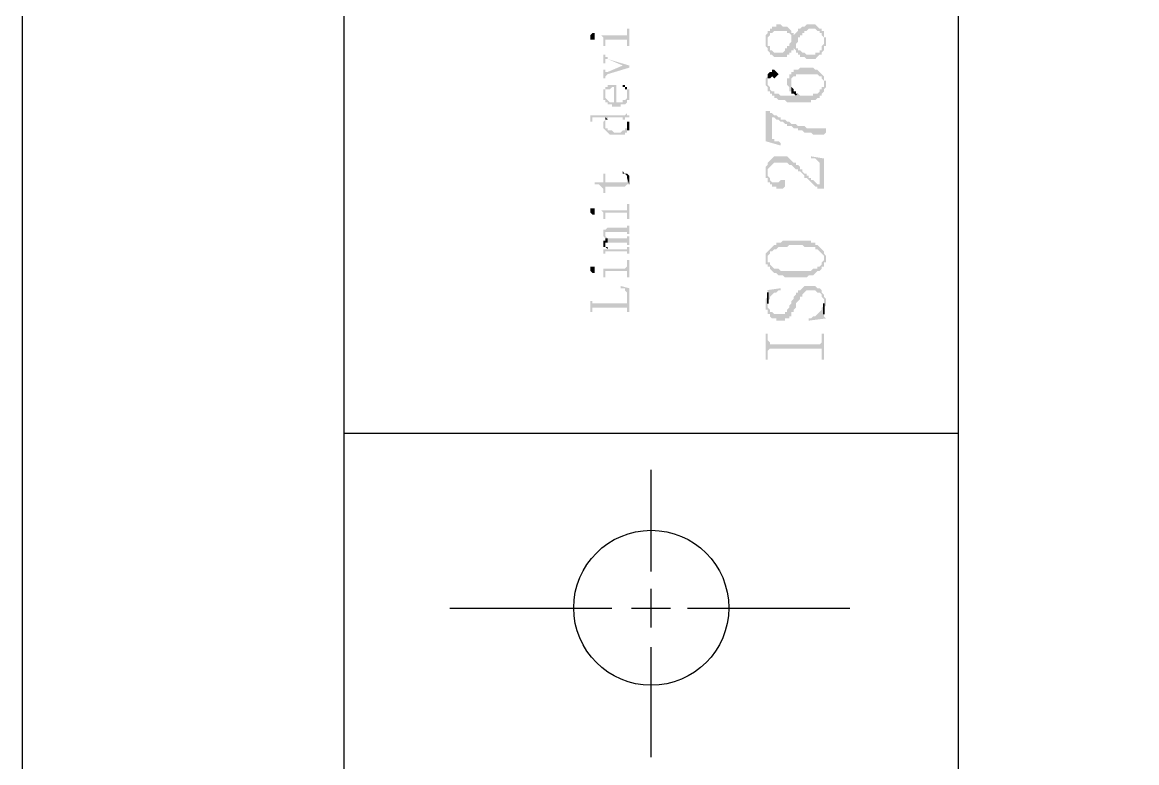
# Model space of a CAD drawing. Header units: millimetres. Extents: x 1336 to 2438, y 1230 to 1601.
# Drawn here: x 1577.69 to 1600.95, y 1489 to 1504.46 of the extents above; entities that cross this region are included whole.
import ezdxf

# ---------------------------------------------------------------- set-up
doc = ezdxf.new("R2010")
doc.units = ezdxf.units.MM

msp = doc.modelspace()

# ---------------------------------------------------------------- hatches: boundary and pattern name
at = {"transparency": 33554559}
for points in [[(1593.201, 1504.056), (1593.201, 1503.966), (1593.246, 1503.921), (1593.246, 1503.876), (1593.246, 1503.876), (1593.291, 1503.831), (1593.291, 1503.786), (1593.336, 1503.786), (1593.381, 1503.741), (1593.652, 1503.741), (1593.652, 1503.786), (1593.697, 1503.786), (1593.697, 1503.831), (1593.742, 1503.831), (1593.742, 1503.876), (1593.787, 1503.876), (1593.787, 1503.921), (1593.787, 1503.921), (1593.833, 1503.876), (1593.833, 1504.011), (1593.833, 1504.011), (1593.878, 1504.056), (1593.878, 1504.147), (1593.923, 1504.147), (1593.923, 1504.192), (1593.968, 1504.192), (1593.968, 1504.237), (1594.013, 1504.237), (1594.013, 1504.282), (1594.058, 1504.282), (1594.103, 1504.327), (1594.239, 1504.327), (1594.284, 1504.282), (1594.329, 1504.282), (1594.329, 1504.237), (1594.374, 1504.237), (1594.374, 1504.192), (1594.374, 1504.192), (1594.419, 1504.147), (1594.419, 1503.876), (1594.419, 1503.966), (1594.464, 1503.966), (1594.464, 1504.147), (1594.419, 1504.147), (1594.419, 1504.282), (1594.374, 1504.282), (1594.374, 1504.327), (1594.329, 1504.327), (1594.284, 1504.372), (1594.284, 1504.372), (1594.239, 1504.418), (1594.058, 1504.418), (1594.013, 1504.372), (1593.968, 1504.372), (1593.923, 1504.327), (1593.878, 1504.327), (1593.878, 1504.282), (1593.833, 1504.237), (1593.833, 1504.237), (1593.787, 1504.192), (1593.787, 1504.237), (1593.742, 1504.147), (1593.742, 1504.102), (1593.742, 1504.056), (1593.697, 1504.011), (1593.697, 1503.966), (1593.652, 1503.966), (1593.652, 1503.921), (1593.607, 1503.921), (1593.607, 1503.876), (1593.562, 1503.831), (1593.381, 1503.831), (1593.336, 1503.876), (1593.291, 1503.876), (1593.291, 1503.966), (1593.246, 1503.966), (1593.246, 1504.237), (1593.246, 1504.237), (1593.201, 1504.192), (1593.201, 1504.102)], [(1593.246, 1504.237), (1593.246, 1504.056), (1593.246, 1504.147), (1593.291, 1504.192), (1593.291, 1504.237), (1593.336, 1504.237), (1593.381, 1504.282), (1593.652, 1504.282), (1593.652, 1504.237), (1593.697, 1504.237), (1593.742, 1504.192), (1593.742, 1504.147), (1593.742, 1504.147), (1593.787, 1504.237), (1593.742, 1504.237), (1593.742, 1504.282), (1593.697, 1504.327), (1593.697, 1504.327), (1593.652, 1504.372), (1593.562, 1504.372), (1593.517, 1504.418), (1593.426, 1504.418), (1593.426, 1504.372), (1593.336, 1504.372), (1593.336, 1504.327), (1593.291, 1504.327), (1593.291, 1504.282), (1593.246, 1504.282)], [(1589.545, 1504.147), (1589.545, 1504.102), (1589.635, 1504.102), (1589.635, 1504.147), (1589.635, 1504.192), (1589.635, 1504.237), (1589.59, 1504.237), (1589.545, 1504.192), (1589.545, 1504.192)], [(1589.771, 1504.192), (1589.771, 1504.192), (1589.816, 1504.147), (1589.816, 1504.102), (1589.816, 1504.056), (1589.816, 1503.966), (1589.861, 1503.966), (1589.861, 1504.102), (1590.312, 1504.102), (1590.312, 1503.966), (1590.357, 1503.966), (1590.357, 1504.327), (1590.312, 1504.327), (1590.312, 1504.237), (1590.312, 1504.192), (1590.267, 1504.192)], [(1593.833, 1503.876), (1593.833, 1503.831), (1593.878, 1503.831), (1593.878, 1503.786), (1593.923, 1503.786), (1593.923, 1503.741), (1594.013, 1503.741), (1594.058, 1503.695), (1594.239, 1503.695), (1594.284, 1503.741), (1594.284, 1503.741), (1594.329, 1503.786), (1594.374, 1503.786), (1594.374, 1503.831), (1594.374, 1503.831), (1594.419, 1503.876), (1594.419, 1504.056), (1594.419, 1504.011), (1594.419, 1504.011), (1594.374, 1503.966), (1594.374, 1503.876), (1594.329, 1503.876), (1594.329, 1503.831), (1594.239, 1503.831), (1594.239, 1503.786), (1594.058, 1503.786), (1594.013, 1503.831), (1593.968, 1503.831), (1593.923, 1503.876), (1593.878, 1503.876), (1593.878, 1503.921), (1593.833, 1503.921), (1593.833, 1503.966)], [(1589.816, 1503.786), (1589.816, 1503.605), (1589.861, 1503.605), (1589.861, 1503.65), (1589.861, 1503.695), (1589.906, 1503.695), (1590.222, 1503.56), (1590.222, 1503.56), (1590.357, 1503.515), (1590.357, 1503.56), (1589.906, 1503.695), (1589.906, 1503.741), (1589.861, 1503.741), (1589.861, 1503.786), (1589.861, 1503.786)], [(1589.816, 1503.47), (1589.816, 1503.289), (1589.861, 1503.289), (1589.861, 1503.334), (1589.861, 1503.334), (1589.906, 1503.379), (1590.357, 1503.515), (1590.222, 1503.56), (1589.906, 1503.425), (1589.861, 1503.425), (1589.861, 1503.47), (1589.861, 1503.47)], [(1593.246, 1503.379), (1593.246, 1503.199), (1593.246, 1503.289), (1593.291, 1503.289), (1593.336, 1503.334), (1593.336, 1503.334), (1593.381, 1503.289), (1593.381, 1503.289), (1593.426, 1503.334), (1593.426, 1503.334), (1593.472, 1503.379), (1593.426, 1503.425), (1593.426, 1503.425), (1593.381, 1503.47), (1593.336, 1503.47), (1593.336, 1503.425), (1593.291, 1503.425)], [(1593.652, 1503.199), (1593.652, 1503.154), (1593.652, 1503.154), (1593.697, 1503.109), (1593.697, 1503.018), (1593.742, 1503.018), (1593.742, 1503.244), (1593.742, 1503.289), (1593.787, 1503.334), (1593.833, 1503.334), (1593.833, 1503.379), (1594.284, 1503.379), (1594.329, 1503.334), (1594.374, 1503.334), (1594.374, 1503.289), (1594.419, 1503.244), (1594.419, 1503.199), (1594.419, 1503.018), (1594.419, 1503.064), (1594.464, 1503.109), (1594.464, 1503.154), (1594.464, 1503.244), (1594.419, 1503.244), (1594.419, 1503.334), (1594.374, 1503.379), (1594.374, 1503.379), (1594.329, 1503.425), (1594.329, 1503.425), (1594.284, 1503.47), (1594.239, 1503.47), (1594.194, 1503.515), (1593.923, 1503.515), (1593.878, 1503.47), (1593.787, 1503.47), (1593.787, 1503.425), (1593.742, 1503.425), (1593.742, 1503.379), (1593.697, 1503.379), (1593.697, 1503.289), (1593.652, 1503.289), (1593.652, 1503.244)], [(1593.201, 1503.244), (1593.201, 1503.154), (1593.201, 1503.154), (1593.246, 1503.109), (1593.246, 1503.018), (1593.291, 1503.018), (1593.291, 1502.973), (1593.336, 1502.973), (1593.336, 1502.928), (1593.381, 1502.928), (1593.381, 1502.883), (1593.426, 1502.883), (1593.472, 1502.838), (1593.607, 1502.838), (1593.652, 1502.793), (1594.149, 1502.793), (1594.149, 1502.838), (1594.239, 1502.838), (1594.284, 1502.883), (1594.329, 1502.883), (1594.329, 1502.928), (1594.374, 1502.928), (1594.374, 1502.973), (1594.419, 1503.018), (1594.419, 1503.199), (1594.419, 1503.109), (1594.374, 1503.109), (1594.374, 1503.064), (1594.329, 1503.064), (1594.329, 1503.018), (1594.284, 1502.973), (1594.194, 1502.973), (1594.194, 1502.928), (1593.923, 1502.928), (1593.878, 1502.973), (1593.833, 1502.928), (1593.517, 1502.928), (1593.472, 1502.973), (1593.381, 1502.973), (1593.381, 1503.018), (1593.336, 1503.018), (1593.291, 1503.064), (1593.291, 1503.109), (1593.246, 1503.154), (1593.246, 1503.199), (1593.246, 1503.379), (1593.246, 1503.334), (1593.201, 1503.289), (1593.201, 1503.289)], [(1589.816, 1503.064), (1589.861, 1502.973), (1589.861, 1503.018), (1589.861, 1503.064), (1589.951, 1503.064), (1589.996, 1503.109), (1590.042, 1503.109), (1590.042, 1502.703), (1590.177, 1502.703), (1590.177, 1502.748), (1590.267, 1502.748), (1590.312, 1502.793), (1590.312, 1502.838), (1590.357, 1502.838), (1590.357, 1502.883), (1590.357, 1502.928), (1590.357, 1502.973), (1590.357, 1503.018), (1590.357, 1503.064), (1590.312, 1503.064), (1590.312, 1502.973), (1590.312, 1502.928), (1590.312, 1502.883), (1590.312, 1502.883), (1590.267, 1502.838), (1590.222, 1502.838), (1590.222, 1502.793), (1590.087, 1502.793), (1590.087, 1503.154), (1589.906, 1503.154), (1589.906, 1503.109), (1589.861, 1503.109), (1589.861, 1503.064), (1589.861, 1503.064)], [(1589.816, 1502.928), (1589.816, 1502.883), (1589.816, 1502.838), (1589.861, 1502.838), (1589.861, 1502.793), (1589.906, 1502.793), (1589.906, 1502.748), (1589.996, 1502.748), (1589.996, 1502.703), (1590.042, 1502.703), (1590.042, 1502.793), (1589.951, 1502.793), (1589.906, 1502.838), (1589.906, 1502.838), (1589.861, 1502.883), (1589.861, 1502.973), (1589.816, 1503.064), (1589.816, 1503.018), (1589.816, 1502.973)], [(1590.222, 1503.154), (1590.222, 1503.109), (1590.267, 1503.109), (1590.267, 1503.064), (1590.312, 1503.064), (1590.312, 1503.018), (1590.312, 1502.973), (1590.312, 1503.109), (1590.267, 1503.109), (1590.267, 1503.154)], [(1593.742, 1503.018), (1593.742, 1502.973), (1593.787, 1502.973), (1593.833, 1502.928), (1593.833, 1502.928), (1593.878, 1502.973), (1593.833, 1502.973), (1593.833, 1503.018), (1593.787, 1503.018), (1593.787, 1503.064), (1593.787, 1503.064), (1593.742, 1503.109), (1593.742, 1503.199)], [(1589.5, 1502.522), (1589.545, 1502.522), (1589.545, 1502.477), (1589.545, 1502.387), (1589.59, 1502.387), (1589.59, 1502.432), (1589.59, 1502.477), (1589.861, 1502.477), (1589.906, 1502.432), (1589.906, 1502.477), (1590.222, 1502.477), (1590.222, 1502.432), (1590.267, 1502.432), (1590.267, 1502.477), (1590.357, 1502.477), (1590.357, 1502.522), (1590.312, 1502.522), (1590.312, 1502.567), (1590.312, 1502.612), (1590.312, 1502.567), (1590.312, 1502.567), (1590.267, 1502.522), (1590.267, 1502.522)], [(1593.201, 1502.612), (1593.201, 1501.98), (1593.517, 1501.89), (1593.517, 1501.935), (1593.517, 1501.935), (1593.472, 1501.98), (1593.381, 1501.98), (1593.381, 1502.026), (1593.336, 1502.026), (1593.336, 1502.477), (1593.291, 1502.567), (1593.291, 1502.612)], [(1593.291, 1502.567), (1593.336, 1502.477), (1593.381, 1502.477), (1593.426, 1502.432), (1593.472, 1502.432), (1593.517, 1502.387), (1593.562, 1502.387), (1593.607, 1502.341), (1593.652, 1502.341), (1593.652, 1502.296), (1593.742, 1502.296), (1593.787, 1502.251), (1593.878, 1502.251), (1593.878, 1502.206), (1593.968, 1502.206), (1594.013, 1502.161), (1594.149, 1502.161), (1594.194, 1502.116), (1594.419, 1502.116), (1594.464, 1502.161), (1594.464, 1502.251), (1594.058, 1502.251), (1594.013, 1502.296), (1593.878, 1502.296), (1593.833, 1502.341), (1593.742, 1502.341), (1593.697, 1502.387), (1593.652, 1502.387), (1593.607, 1502.432), (1593.517, 1502.432), (1593.517, 1502.477), (1593.472, 1502.477), (1593.426, 1502.522), (1593.381, 1502.522), (1593.336, 1502.567)], [(1589.816, 1502.341), (1589.816, 1502.296), (1589.816, 1502.251), (1589.816, 1502.251), (1589.861, 1502.206), (1589.861, 1502.206), (1589.906, 1502.161), (1589.906, 1502.161), (1589.951, 1502.116), (1590.267, 1502.116), (1590.267, 1502.161), (1590.312, 1502.161), (1590.312, 1502.341), (1590.312, 1502.296), (1590.312, 1502.251), (1590.267, 1502.251), (1590.267, 1502.206), (1590.222, 1502.206), (1590.177, 1502.161), (1590.042, 1502.161), (1589.996, 1502.206), (1589.906, 1502.206), (1589.906, 1502.251), (1589.861, 1502.251), (1589.861, 1502.296), (1589.861, 1502.432), (1589.816, 1502.387)], [(1589.861, 1502.432), (1589.861, 1502.341), (1589.861, 1502.387), (1589.861, 1502.432), (1589.906, 1502.432), (1589.861, 1502.477)], [(1590.267, 1502.432), (1590.312, 1502.432), (1590.312, 1502.387), (1590.312, 1502.341), (1590.312, 1502.206), (1590.357, 1502.206), (1590.357, 1502.251), (1590.357, 1502.296), (1590.357, 1502.341), (1590.357, 1502.387), (1590.312, 1502.387), (1590.312, 1502.432), (1590.267, 1502.432), (1590.267, 1502.477)], [(1593.201, 1501.349), (1593.201, 1501.213), (1593.246, 1501.213), (1593.246, 1501.168), (1593.246, 1501.349), (1593.246, 1501.394), (1593.291, 1501.439), (1593.291, 1501.439), (1593.336, 1501.484), (1593.336, 1501.484), (1593.381, 1501.529), (1593.652, 1501.529), (1593.697, 1501.484), (1593.742, 1501.484), (1593.787, 1501.439), (1593.787, 1501.439), (1593.833, 1501.394), (1593.878, 1501.394), (1593.878, 1501.349), (1593.923, 1501.349), (1593.968, 1501.303), (1593.968, 1501.303), (1594.013, 1501.258), (1594.013, 1501.213), (1594.058, 1501.213), (1594.103, 1501.168), (1594.103, 1501.168), (1594.149, 1501.123), (1594.149, 1501.123), (1594.194, 1501.078), (1594.194, 1501.078), (1594.239, 1501.033), (1594.284, 1501.033), (1594.284, 1500.987), (1594.329, 1500.987), (1594.329, 1501.078), (1594.284, 1501.078), (1594.239, 1501.123), (1594.194, 1501.168), (1594.149, 1501.168), (1594.149, 1501.213), (1594.103, 1501.213), (1594.103, 1501.258), (1594.058, 1501.258), (1594.058, 1501.303), (1594.013, 1501.303), (1593.968, 1501.349), (1593.968, 1501.394), (1593.923, 1501.394), (1593.923, 1501.439), (1593.878, 1501.484), (1593.833, 1501.484), (1593.833, 1501.529), (1593.787, 1501.529), (1593.742, 1501.574), (1593.742, 1501.574), (1593.697, 1501.619), (1593.697, 1501.619), (1593.652, 1501.664), (1593.381, 1501.664), (1593.336, 1501.619), (1593.336, 1501.619), (1593.291, 1501.574), (1593.291, 1501.574), (1593.246, 1501.529), (1593.246, 1501.484), (1593.201, 1501.439), (1593.201, 1501.394), (1593.201, 1501.394)], [(1594.149, 1501.664), (1594.149, 1501.619), (1594.239, 1501.619), (1594.284, 1501.574), (1594.284, 1501.574), (1594.329, 1501.529), (1594.329, 1500.987), (1594.419, 1500.987), (1594.419, 1501.619)], [(1589.635, 1501.123), (1589.635, 1501.078), (1589.726, 1501.078), (1589.771, 1501.033), (1589.771, 1501.033), (1589.816, 1500.987), (1589.816, 1500.942), (1589.816, 1500.897), (1589.861, 1500.897), (1589.861, 1501.033), (1590.267, 1501.033), (1590.312, 1501.078), (1590.357, 1501.078), (1590.312, 1501.213), (1590.312, 1501.168), (1590.312, 1501.123), (1589.861, 1501.123), (1589.861, 1501.303), (1589.816, 1501.303), (1589.816, 1501.123)], [(1590.222, 1501.303), (1590.267, 1501.303), (1590.312, 1501.258), (1590.312, 1501.213), (1590.312, 1501.213), (1590.357, 1501.078), (1590.357, 1501.123), (1590.357, 1501.168), (1590.357, 1501.213), (1590.357, 1501.258), (1590.357, 1501.258), (1590.312, 1501.303), (1590.267, 1501.303), (1590.222, 1501.349), (1590.222, 1501.349)], [(1593.246, 1501.168), (1593.246, 1501.123), (1593.291, 1501.123), (1593.291, 1501.078), (1593.336, 1501.078), (1593.336, 1501.033), (1593.426, 1501.033), (1593.426, 1500.987), (1593.562, 1500.987), (1593.607, 1501.033), (1593.607, 1501.123), (1593.607, 1501.168), (1593.517, 1501.168), (1593.472, 1501.123), (1593.336, 1501.123), (1593.291, 1501.168), (1593.291, 1501.213), (1593.246, 1501.258), (1593.246, 1501.303)], [(1589.771, 1500.536), (1589.771, 1500.536), (1589.816, 1500.491), (1589.816, 1500.446), (1589.816, 1500.401), (1589.816, 1500.356), (1589.861, 1500.356), (1589.861, 1500.446), (1589.861, 1500.491), (1590.312, 1500.491), (1590.312, 1500.446), (1590.312, 1500.356), (1590.357, 1500.356), (1590.357, 1500.672), (1590.312, 1500.672), (1590.312, 1500.581), (1590.312, 1500.536), (1590.267, 1500.536)], [(1589.545, 1500.536), (1589.545, 1500.491), (1589.545, 1500.491), (1589.59, 1500.446), (1589.635, 1500.446), (1589.635, 1500.491), (1589.635, 1500.536), (1589.635, 1500.581), (1589.545, 1500.581)], [(1589.861, 1500.13), (1589.861, 1500.04), (1589.861, 1500.085), (1590.312, 1500.085), (1590.312, 1500.04), (1590.357, 1500.04), (1590.357, 1500.22), (1590.312, 1500.22), (1590.312, 1500.175), (1589.906, 1500.175)], [(1589.816, 1500.04), (1589.816, 1499.995), (1589.816, 1499.995), (1589.861, 1499.949), (1589.906, 1499.949), (1589.906, 1499.859), (1590.312, 1499.859), (1590.312, 1499.814), (1590.357, 1499.814), (1590.357, 1499.995), (1590.312, 1499.995), (1590.312, 1499.949), (1589.906, 1499.949), (1589.861, 1499.995), (1589.861, 1500.04), (1589.861, 1500.13), (1589.816, 1500.13), (1589.816, 1500.085)], [(1589.816, 1499.859), (1589.816, 1499.814), (1589.816, 1499.769), (1589.861, 1499.769), (1589.861, 1499.859), (1589.906, 1499.859), (1589.906, 1499.949), (1589.861, 1499.949), (1589.861, 1499.904), (1589.816, 1499.904)], [(1589.816, 1499.724), (1589.816, 1499.679), (1589.816, 1499.634), (1589.861, 1499.634), (1589.861, 1499.679), (1590.312, 1499.679), (1590.312, 1499.634), (1590.357, 1499.634), (1590.357, 1499.769), (1590.312, 1499.769), (1590.312, 1499.724), (1589.906, 1499.724), (1589.906, 1499.769), (1589.906, 1499.724)], [(1589.861, 1499.769), (1589.861, 1499.769), (1589.906, 1499.724), (1589.906, 1499.769), (1589.861, 1499.769), (1589.861, 1499.814), (1589.861, 1499.814)], [(1593.246, 1499.679), (1593.246, 1499.543), (1593.246, 1499.588), (1593.246, 1499.588), (1593.291, 1499.634), (1593.291, 1499.679), (1593.336, 1499.679), (1593.381, 1499.724), (1593.426, 1499.724), (1593.472, 1499.769), (1593.652, 1499.769), (1593.697, 1499.814), (1593.968, 1499.814), (1594.013, 1499.769), (1594.239, 1499.769), (1594.239, 1499.724), (1594.284, 1499.724), (1594.329, 1499.679), (1594.329, 1499.679), (1594.374, 1499.634), (1594.374, 1499.634), (1594.419, 1499.588), (1594.419, 1499.543), (1594.419, 1499.679), (1594.374, 1499.724), (1594.374, 1499.724), (1594.329, 1499.769), (1594.329, 1499.769), (1594.284, 1499.814), (1594.239, 1499.814), (1594.239, 1499.859), (1594.149, 1499.859), (1594.149, 1499.904), (1593.562, 1499.904), (1593.517, 1499.859), (1593.426, 1499.859), (1593.426, 1499.814), (1593.381, 1499.814), (1593.336, 1499.769), (1593.336, 1499.769), (1593.291, 1499.724), (1593.291, 1499.724)], [(1589.771, 1499.318), (1589.816, 1499.318), (1589.816, 1499.272), (1589.816, 1499.227), (1589.816, 1499.182), (1589.816, 1499.137), (1589.861, 1499.137), (1589.861, 1499.227), (1589.861, 1499.272), (1590.312, 1499.272), (1590.312, 1499.137), (1590.357, 1499.137), (1590.357, 1499.498), (1590.312, 1499.498), (1590.312, 1499.363), (1590.312, 1499.363), (1590.267, 1499.318)], [(1593.201, 1499.543), (1593.201, 1499.408), (1593.246, 1499.408), (1593.246, 1499.363), (1593.291, 1499.363), (1593.291, 1499.318), (1593.336, 1499.272), (1593.336, 1499.272), (1593.381, 1499.227), (1593.426, 1499.227), (1593.472, 1499.182), (1593.562, 1499.182), (1593.607, 1499.137), (1594.058, 1499.137), (1594.103, 1499.182), (1594.194, 1499.182), (1594.239, 1499.227), (1594.239, 1499.227), (1594.284, 1499.272), (1594.329, 1499.272), (1594.374, 1499.318), (1594.374, 1499.363), (1594.419, 1499.363), (1594.419, 1499.453), (1594.464, 1499.453), (1594.464, 1499.543), (1594.464, 1499.588), (1594.419, 1499.634), (1594.419, 1499.679), (1594.419, 1499.543), (1594.419, 1499.498), (1594.374, 1499.453), (1594.374, 1499.408), (1594.329, 1499.363), (1594.284, 1499.363), (1594.284, 1499.318), (1594.194, 1499.318), (1594.149, 1499.272), (1593.517, 1499.272), (1593.472, 1499.318), (1593.381, 1499.318), (1593.336, 1499.363), (1593.336, 1499.363), (1593.291, 1499.408), (1593.291, 1499.453), (1593.246, 1499.453), (1593.246, 1499.679), (1593.246, 1499.679), (1593.201, 1499.634)], [(1589.545, 1499.318), (1589.545, 1499.272), (1589.545, 1499.272), (1589.59, 1499.227), (1589.635, 1499.227), (1589.635, 1499.272), (1589.635, 1499.318), (1589.635, 1499.363), (1589.545, 1499.363)], [(1590.177, 1498.957), (1590.177, 1498.911), (1590.267, 1498.911), (1590.267, 1498.866), (1590.267, 1498.866), (1590.312, 1498.821), (1590.312, 1498.415), (1590.357, 1498.415), (1590.357, 1498.911)], [(1593.201, 1498.595), (1593.201, 1498.46), (1593.246, 1498.46), (1593.246, 1498.37), (1593.291, 1498.37), (1593.291, 1498.325), (1593.291, 1498.325), (1593.336, 1498.28), (1593.426, 1498.28), (1593.426, 1498.234), (1593.607, 1498.234), (1593.607, 1498.28), (1593.697, 1498.28), (1593.697, 1498.325), (1593.742, 1498.325), (1593.742, 1498.415), (1593.787, 1498.415), (1593.787, 1498.46), (1593.833, 1498.505), (1593.833, 1498.595), (1593.878, 1498.641), (1593.878, 1498.641), (1593.923, 1498.686), (1593.923, 1498.731), (1593.968, 1498.731), (1593.968, 1498.776), (1593.968, 1498.776), (1594.013, 1498.821), (1594.013, 1498.821), (1594.058, 1498.866), (1594.239, 1498.866), (1594.284, 1498.821), (1594.329, 1498.821), (1594.374, 1498.776), (1594.374, 1498.731), (1594.419, 1498.686), (1594.419, 1498.46), (1594.419, 1498.505), (1594.464, 1498.55), (1594.464, 1498.595), (1594.464, 1498.686), (1594.419, 1498.731), (1594.419, 1498.776), (1594.419, 1498.776), (1594.374, 1498.821), (1594.374, 1498.866), (1594.374, 1498.866), (1594.329, 1498.911), (1594.284, 1498.911), (1594.239, 1498.957), (1594.013, 1498.957), (1593.968, 1498.911), (1593.968, 1498.911), (1593.923, 1498.866), (1593.878, 1498.866), (1593.878, 1498.821), (1593.833, 1498.821), (1593.833, 1498.776), (1593.787, 1498.731), (1593.787, 1498.686), (1593.742, 1498.641), (1593.742, 1498.595), (1593.697, 1498.55), (1593.697, 1498.505), (1593.652, 1498.46), (1593.652, 1498.415), (1593.607, 1498.415), (1593.607, 1498.37), (1593.381, 1498.37), (1593.336, 1498.415), (1593.291, 1498.415), (1593.291, 1498.46), (1593.291, 1498.46), (1593.246, 1498.505), (1593.246, 1498.776), (1593.246, 1498.731), (1593.201, 1498.686), (1593.201, 1498.641), (1593.201, 1498.641)], [(1593.201, 1498.866), (1593.246, 1498.866), (1593.246, 1498.641), (1593.291, 1498.686), (1593.291, 1498.731), (1593.291, 1498.731), (1593.336, 1498.776), (1593.336, 1498.776), (1593.381, 1498.821), (1593.426, 1498.821), (1593.472, 1498.866), (1593.517, 1498.866), (1593.517, 1498.911)], [(1589.545, 1498.641), (1589.545, 1498.415), (1589.59, 1498.415), (1589.59, 1498.46), (1589.59, 1498.505), (1590.312, 1498.505), (1590.312, 1498.46), (1590.312, 1498.641), (1590.312, 1498.595), (1589.59, 1498.595), (1589.59, 1498.641), (1589.59, 1498.641)], [(1594.103, 1498.28), (1594.103, 1498.234), (1594.464, 1498.28), (1594.419, 1498.325), (1594.419, 1498.37), (1594.419, 1498.55), (1594.374, 1498.505), (1594.374, 1498.46), (1594.374, 1498.46), (1594.329, 1498.415), (1594.329, 1498.415), (1594.284, 1498.37), (1594.284, 1498.37), (1594.239, 1498.325), (1594.194, 1498.325), (1594.149, 1498.28)], [(1593.201, 1497.964), (1593.201, 1497.422), (1593.246, 1497.422), (1593.246, 1497.603), (1593.291, 1497.648), (1594.374, 1497.648), (1594.374, 1497.422), (1594.419, 1497.422), (1594.419, 1497.964), (1594.374, 1497.964), (1594.374, 1497.828), (1594.374, 1497.783), (1594.374, 1497.783), (1594.329, 1497.738), (1593.291, 1497.738), (1593.291, 1497.783), (1593.291, 1497.783), (1593.246, 1497.828), (1593.246, 1497.964)]]:
    msp.add_hatch(color=256, dxfattribs=at).paths.add_polyline_path(points)

# ---------------------------------------------------------------- linework, layer by layer
msp.add_line((1584.4, 1594.624), (1584.4, 1307.884))
for points in [[(1997.693, 1303.624), (1997.693, 1600.624), (1577.693, 1600.624), (1577.693, 1303.624)], [(1593.246, 1498.776), (1593.246, 1498.595), (1593.246, 1498.641), (1593.246, 1498.821), (1593.246, 1498.821)], [(1594.419, 1498.55), (1594.419, 1498.37), (1594.419, 1498.595), (1594.419, 1498.595)]]:
    msp.add_lwpolyline(points, close=True)
for points in [[(1597.218, 1594.624), (1597.218, 1307.884)], [(1584.4, 1495.888), (1597.218, 1495.888)], [(1590.809, 1495.12), (1590.809, 1492.999)], [(1590.809, 1492.638), (1590.809, 1491.826)], [(1586.611, 1492.232), (1589.996, 1492.232)], [(1590.403, 1492.232), (1591.215, 1492.232)], [(1591.576, 1492.232), (1594.961, 1492.232)], [(1590.809, 1491.419), (1590.809, 1489.118)]]:
    msp.add_lwpolyline(points)
msp.add_circle((1590.816, 1492.239), 1.618)

doc.saveas('drawing.dxf')
